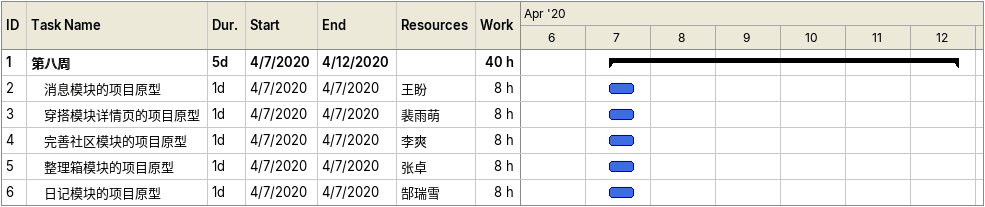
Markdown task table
| ID | Level | Task | Duration | Start | Finish | Resources | Work (h) |
|---|---|---|---|---|---|---|---|
| 1 | 1 | **第八周** | 5d | 2020-04-07 | 2020-04-12 |  | 40 |
| 2 | 2 | 消息模块的项目原型 | 1d | 2020-04-07 | 2020-04-07 | 王盼 | 8 |
| 3 | 2 | 穿搭模块详情页的项目原型 | 1d | 2020-04-07 | 2020-04-07 | 裴雨萌 | 8 |
| 4 | 2 | 完善社区模块的项目原型 | 1d | 2020-04-07 | 2020-04-07 | 李爽 | 8 |
| 5 | 2 | 整理箱模块的项目原型 | 1d | 2020-04-07 | 2020-04-07 | 张卓 | 8 |
| 6 | 2 | 日记模块的项目原型 | 1d | 2020-04-07 | 2020-04-07 | 郜瑞雪 | 8 |
